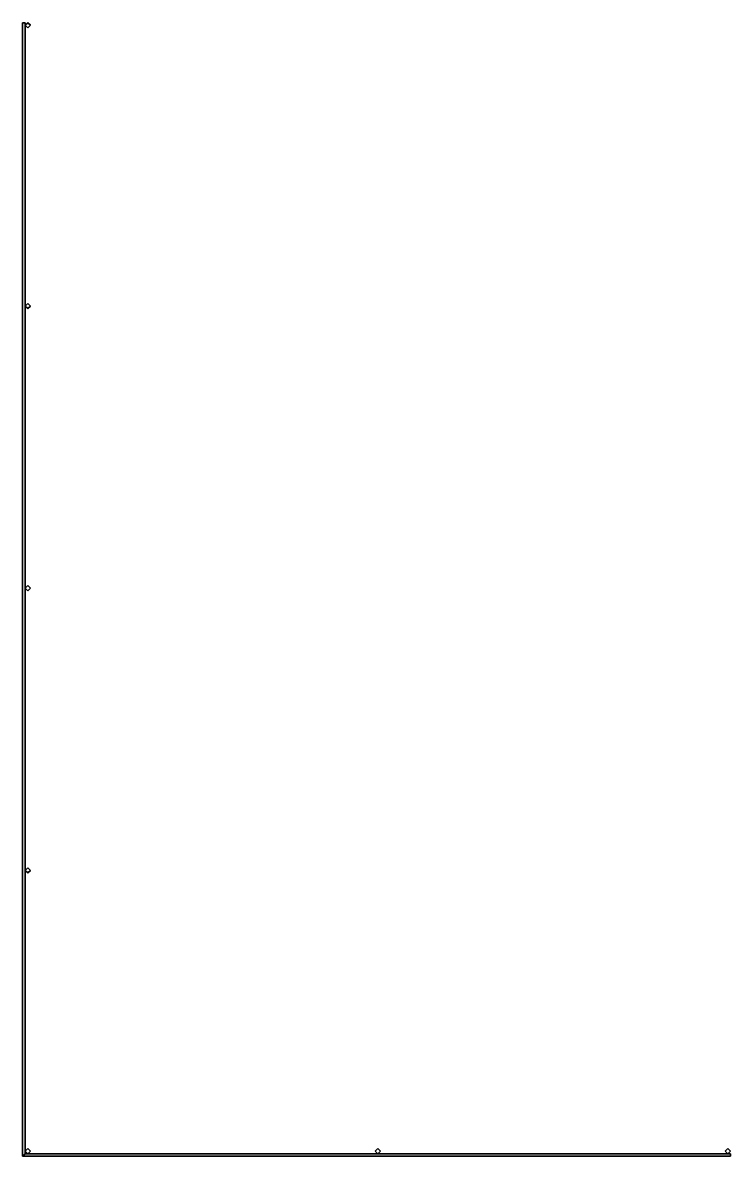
# Model space of a CAD drawing. Header units: millimetres. Extents: x -6.8 to 5, y -4.5 to 4.4.
# Drawn here: x -6.77 to -1.25, y -4.43 to 4.41 of the extents above; entities that cross this region are included whole.
import ezdxf

# ---------------------------------------------------------------- set-up
doc = ezdxf.new("R2010")
doc.units = ezdxf.units.MM
doc.layers.add('barracks_tent', color=3, linetype='Continuous')

msp = doc.modelspace()

# ---------------------------------------------------------------- linework, layer by layer
at = {"layer": 'barracks_tent'}
for points in [[(-6.77, 4.41, 0.82), (-6.77, -4.43, 0.82), (-6.77, -4.43, 0.93), (-6.77, 4.41, 0.93)], [(-6.77, 4.41, 0.93), (-6.77, -4.43, 0.93), (-6.75, -4.41, 0.93), (-6.75, 4.41, 0.93)], [(-6.75, 4.41, 0.93), (-6.75, 4.41, 0.82), (-6.77, 4.41, 0.82), (-6.77, 4.41, 0.93)], [(-6.77, 4.41, 0.27), (-6.77, -4.43, 0.27), (-6.77, -4.43, 0.38), (-6.77, 4.41, 0.38)], [(-6.75, 4.41, 0.38), (-6.75, 4.41, 0.27), (-6.77, 4.41, 0.27), (-6.77, 4.41, 0.38)], [(-6.77, 4.41, 0.38), (-6.77, -4.43, 0.38), (-6.75, -4.41, 0.38), (-6.75, 4.41, 0.38)], [(-6.73, 4.41), (-6.75, 4.39), (-6.75, 4.39, 1), (-6.73, 4.41, 1)], [(-6.73, 4.41, 1), (-6.75, 4.39, 1), (-6.73, 4.37, 1), (-6.71, 4.39, 1)], [(-6.75, -4.41, 0.93), (-6.75, -4.41, 0.82), (-6.75, 4.41, 0.82), (-6.75, 4.41, 0.93)], [(-6.75, -4.41, 0.38), (-6.75, -4.41, 0.27), (-6.75, 4.41, 0.27), (-6.75, 4.41, 0.38)], [(-6.75, 4.39), (-6.73, 4.37), (-6.73, 4.37, 1), (-6.75, 4.39, 1)], [(-6.71, 4.39), (-6.73, 4.41), (-6.73, 4.41, 1), (-6.71, 4.39, 1)], [(-6.73, 4.37), (-6.71, 4.39), (-6.71, 4.39, 1), (-6.73, 4.37, 1)], [(-6.73, 2.22), (-6.75, 2.2), (-6.75, 2.2, 1), (-6.73, 2.22, 1)], [(-6.73, 2.22, 1), (-6.75, 2.2, 1), (-6.73, 2.18, 1), (-6.71, 2.2, 1)], [(-6.71, 2.2), (-6.73, 2.22), (-6.73, 2.22, 1), (-6.71, 2.2, 1)], [(-6.75, 2.2), (-6.73, 2.18), (-6.73, 2.18, 1), (-6.75, 2.2, 1)], [(-6.73, 2.18), (-6.71, 2.2), (-6.71, 2.2, 1), (-6.73, 2.18, 1)], [(-6.73, 0.02), (-6.75, 0), (-6.75, 0, 1), (-6.73, 0.02, 1)], [(-6.73, 0.02, 1), (-6.75, 0, 1), (-6.73, -0.02, 1), (-6.71, 0, 1)], [(-6.75, 0), (-6.73, -0.02), (-6.73, -0.02, 1), (-6.75, 0, 1)], [(-6.71, 0), (-6.73, 0.02), (-6.73, 0.02, 1), (-6.71, 0, 1)], [(-6.73, -0.02), (-6.71, 0), (-6.71, 0, 1), (-6.73, -0.02, 1)], [(-6.73, -2.18), (-6.75, -2.2), (-6.75, -2.2, 1), (-6.73, -2.18, 1)], [(-6.73, -2.18, 1), (-6.75, -2.2, 1), (-6.73, -2.22, 1), (-6.71, -2.2, 1)], [(-6.75, -2.2), (-6.73, -2.22), (-6.73, -2.22, 1), (-6.75, -2.2, 1)], [(-6.71, -2.2), (-6.73, -2.18), (-6.73, -2.18, 1), (-6.71, -2.2, 1)], [(-6.73, -2.22), (-6.71, -2.2), (-6.71, -2.2, 1), (-6.73, -2.22, 1)], [(-6.77, -4.43, 0.93), (-1.25, -4.43, 0.93), (-1.25, -4.41, 0.93), (-6.75, -4.41, 0.93)], [(-6.77, -4.43, 0.38), (-1.25, -4.43, 0.38), (-1.25, -4.41, 0.38), (-6.75, -4.41, 0.38)], [(-6.73, -4.37), (-6.75, -4.39), (-6.75, -4.39, 1), (-6.73, -4.37, 1)], [(-6.73, -4.37, 1), (-6.75, -4.39, 1), (-6.73, -4.41, 1), (-6.71, -4.39, 1)], [(-6.75, -4.39), (-6.73, -4.41), (-6.73, -4.41, 1), (-6.75, -4.39, 1)], [(-1.25, -4.41, 0.93), (-1.25, -4.41, 0.82), (-6.75, -4.41, 0.82), (-6.75, -4.41, 0.93)], [(-1.25, -4.41, 0.38), (-1.25, -4.41, 0.27), (-6.75, -4.41, 0.27), (-6.75, -4.41, 0.38)], [(-6.71, -4.39), (-6.73, -4.37), (-6.73, -4.37, 1), (-6.71, -4.39, 1)], [(-6.73, -4.41), (-6.71, -4.39), (-6.71, -4.39, 1), (-6.73, -4.41, 1)], [(-4, -4.37), (-4.02, -4.39), (-4.02, -4.39, 1), (-4, -4.37, 1)], [(-4, -4.37, 1), (-4.02, -4.39, 1), (-4, -4.41, 1), (-3.98, -4.39, 1)], [(-4.02, -4.39), (-4, -4.41), (-4, -4.41, 1), (-4.02, -4.39, 1)], [(-3.98, -4.39), (-4, -4.37), (-4, -4.37, 1), (-3.98, -4.39, 1)], [(-4, -4.41), (-3.98, -4.39), (-3.98, -4.39, 1), (-4, -4.41, 1)], [(-1.27, -4.37), (-1.29, -4.39), (-1.29, -4.39, 1), (-1.27, -4.37, 1)], [(-1.27, -4.37, 1), (-1.29, -4.39, 1), (-1.27, -4.41, 1), (-1.25, -4.39, 1)], [(-1.29, -4.39), (-1.27, -4.41), (-1.27, -4.41, 1), (-1.29, -4.39, 1)], [(-1.25, -4.39), (-1.27, -4.37), (-1.27, -4.37, 1), (-1.25, -4.39, 1)], [(-1.27, -4.41), (-1.25, -4.39), (-1.25, -4.39, 1), (-1.27, -4.41, 1)], [(-1.25, -4.43, 0.93), (-1.25, -4.43, 0.82), (-1.25, -4.41, 0.82), (-1.25, -4.41, 0.93)], [(-1.25, -4.43, 0.38), (-1.25, -4.43, 0.27), (-1.25, -4.41, 0.27), (-1.25, -4.41, 0.38)], [(-6.77, -4.43, 0.82), (-1.25, -4.43, 0.82), (-1.25, -4.43, 0.93), (-6.77, -4.43, 0.93)], [(-6.77, -4.43, 0.27), (-1.25, -4.43, 0.27), (-1.25, -4.43, 0.38), (-6.77, -4.43, 0.38)]]:
    msp.add_3dface(points, dxfattribs=at)

doc.saveas('drawing.dxf')
